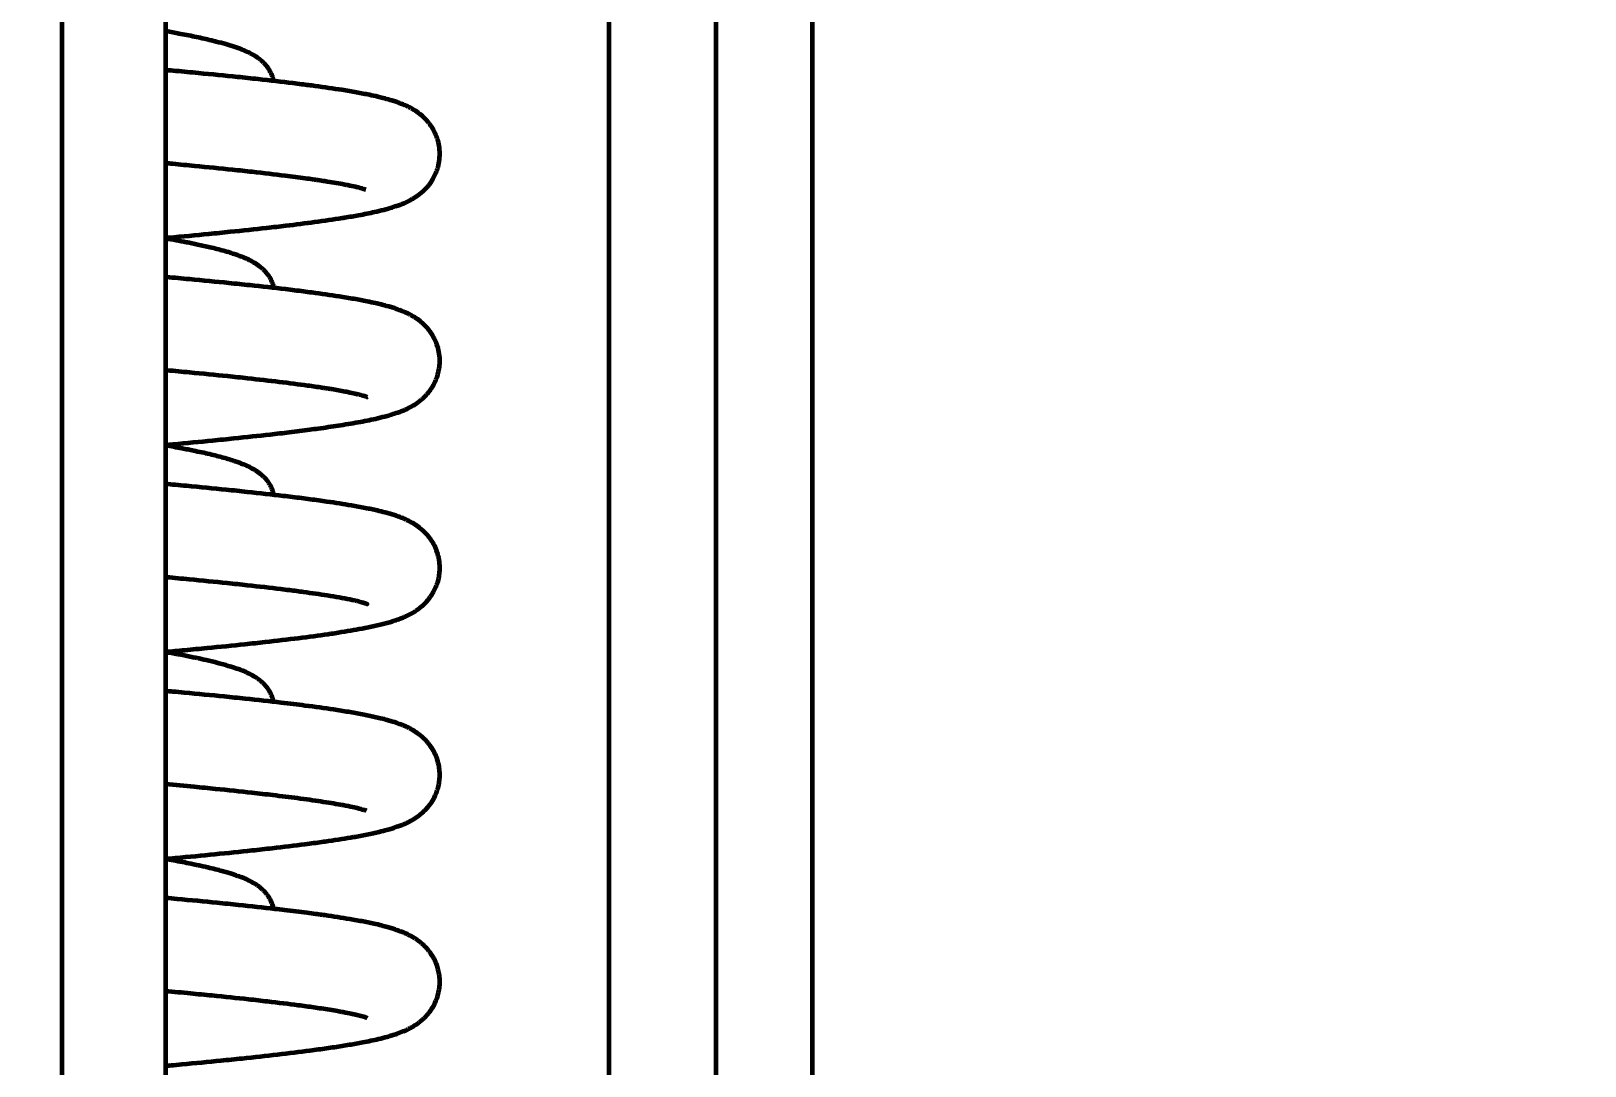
# Model space of a CAD drawing. Header units: millimetres. Extents: x 0 to 840, y 0 to 594.
# Drawn here: x 62.39 to 66.393, y 425.004 to 427.67 of the extents above; entities that cross this region are included whole.
import ezdxf

# ---------------------------------------------------------------- set-up
doc = ezdxf.new("R2010")
doc.units = ezdxf.units.MM
doc.linetypes.add('K5LT_BASIC', pattern=[0])
doc.linetypes.add('K5LT_THIN', pattern=[0])
doc.layers.add('Системный слой', color=7, linetype='Continuous')
doc.styles.add('KDIMTEXTSTYLE', font='GOST_AU.SHX', dxfattribs={"width": 0.96, "oblique": 15, "height": 5})
doc.dimstyles.new('KDIMSTYLE (0.07)', dxfattribs={"dimtxt": 5, "dimasz": 1, "dimexe": 2, "dimexo": 0, "dimgap": 1, "dimtad": 1, "dimlfac": 15, "dimtxsty": 'KDIMTEXTSTYLE', "dimsah": 1, "dimcen": 0, "dimdle": 1, "dimadec": 0, "dimazin": 0, "dimtfac": 0.667, "dimtmove": 0, "dimatfit": 3, "dimfxl": 1, "dimtvp": 1, "dimtolj": 1, "dimtzin": 0, "dimarcsym": 0})

# ---------------------------------------------------------------- blocks, each defined once
blk = doc.blocks.new('KDIMARROW_01')
at = {"layer": 'Системный слой'}
blk.add_hatch(color=0, dxfattribs=at).paths.add_polyline_path([(0, 0), (-5, 0.6583), (-4.5, 0), (-5, -0.6583)])
at = {"layer": 'Системный слой', "color": 0, "linetype": 'K5LT_THIN', "lineweight": 18}
for p, q in [((-4.5, 0), (-5, 0.6583)), ((-5, 0.6583), (0, 0)), ((0, 0), (-5, -0.6583)), ((-5, -0.6583), (-4.5, 0)), ((0, 0), (-1, 0))]:
    blk.add_line(p, q, dxfattribs=at)

msp = doc.modelspace()

# ---------------------------------------------------------------- linework, layer by layer
at = {"layer": 'Системный слой', "color": 5, "linetype": 'K5LT_BASIC', "lineweight": 60, "true_color": 0x0000ff}
for p, q in [((62.46971, 512.30589), (62.46971, 411.73474)), ((63.87945, 413.73968), (63.87945, 445.75139)), ((64.15418, 445.75139), (64.15418, 413.77201)), ((64.40262, 445.75139), (64.40262, 413.77201)), ((62.73638, 445.61806), (62.73638, 413.95986))]:
    msp.add_line(p, q, dxfattribs=at)
for points, knots in [([(63.01486, 427.54175), (63.01478, 427.54216), (63.01469, 427.54258), (63.01402, 427.54582), (63.01321, 427.54885), (63.0115, 427.55419), (63.01033, 427.55728), (63.00803, 427.56251), (63.00666, 427.56523), (63.00392, 427.57012), (63.00243, 427.57249), (62.99844, 427.57827), (62.99597, 427.58135), (62.99039, 427.58758), (62.98764, 427.59025), (62.98362, 427.59381), (62.98258, 427.5947), (62.9795, 427.59723), (62.97749, 427.59877), (62.97147, 427.60313), (62.96736, 427.60576), (62.96096, 427.60948), (62.95867, 427.61074), (62.95385, 427.61325), (62.95148, 427.61442), (62.94377, 427.61807), (62.93838, 427.62037), (62.9299, 427.62372), (62.92691, 427.62484), (62.91704, 427.62842), (62.91, 427.63076), (62.89905, 427.63413), (62.89543, 427.63521), (62.88393, 427.63852), (62.87579, 427.64071), (62.86315, 427.64393), (62.85894, 427.64497), (62.84251, 427.64892), (62.82967, 427.6518), (62.80341, 427.65734), (62.79008, 427.66), (62.76519, 427.66474), (62.75384, 427.66683), (62.74023, 427.66925), (62.73831, 427.66959), (62.73638, 427.66993)], [15.2628691, 15.2628691, 15.2628691, 15.2628691, 15.2887015, 15.2887015, 15.4653377, 15.4653377, 15.6520953, 15.6520953, 15.8387862, 15.8387862, 16.0271048, 16.0271048, 16.3255644, 16.3255644, 16.6515986, 16.6515986, 16.7718462, 16.7718462, 16.9956964, 16.9956964, 17.4452095, 17.4452095, 17.6997144, 17.6997144, 17.9632093, 17.9632093, 18.5233364, 18.5233364, 18.8196803, 18.8196803, 19.4742576, 19.4742576, 19.7863054, 19.7863054, 20.4408827, 20.4408827, 20.7564279, 20.7564279, 21.6464516, 21.6464516, 22.4791009, 22.4791009, 23.1359904, 23.1359904, 23.2432333, 23.2432333, 23.2432333, 23.2432333]), ([(62.73638, 427.1374), (62.73956, 427.13769), (62.74273, 427.13798), (62.78082, 427.14148), (62.81484, 427.14468), (62.85717, 427.14882), (62.86651, 427.14974), (62.88502, 427.15158), (62.89419, 427.1525), (62.93586, 427.15675), (62.96717, 427.16007), (63.00545, 427.16435), (63.01379, 427.16529), (63.03028, 427.16719), (63.03842, 427.16815), (63.07249, 427.1722), (63.09718, 427.17531), (63.14584, 427.18185), (63.16944, 427.18528), (63.19356, 427.18912), (63.19573, 427.18947), (63.2042, 427.19084), (63.21036, 427.19187), (63.22236, 427.19393), (63.22824, 427.19498), (63.24864, 427.19872), (63.26243, 427.20148), (63.28326, 427.20612), (63.29099, 427.20796), (63.30306, 427.21107), (63.30741, 427.21225), (63.31752, 427.21513), (63.32344, 427.21694), (63.33282, 427.22007), (63.33671, 427.22144), (63.34427, 427.2243), (63.34753, 427.2256), (63.35837, 427.23027), (63.36495, 427.23344), (63.37549, 427.23949), (63.37896, 427.24163), (63.38775, 427.24754), (63.39373, 427.25207), (63.40386, 427.26125), (63.40839, 427.26586), (63.41507, 427.27384), (63.41736, 427.27682), (63.42225, 427.28377), (63.42479, 427.2878), (63.42951, 427.29638), (63.43165, 427.30081), (63.43547, 427.31015), (63.43711, 427.31493), (63.44024, 427.3263), (63.44152, 427.33287), (63.44301, 427.3462), (63.44322, 427.3529), (63.44259, 427.36617), (63.44174, 427.37279), (63.4394, 427.38417), (63.43804, 427.38916), (63.43487, 427.39862), (63.433, 427.40325), (63.42884, 427.4121), (63.42653, 427.41635), (63.42158, 427.42441), (63.41893, 427.42822), (63.41543, 427.43278), (63.41465, 427.43376), (63.41103, 427.4382), (63.40804, 427.4415), (63.40068, 427.44896), (63.39592, 427.45313), (63.38644, 427.46056), (63.38151, 427.46392), (63.37342, 427.46889), (63.37058, 427.4705), (63.36411, 427.47397), (63.36121, 427.47541), (63.35164, 427.4799), (63.34527, 427.4825), (63.33549, 427.48614), (63.33176, 427.48744), (63.32413, 427.48996), (63.32041, 427.49112), (63.31019, 427.49416), (63.30378, 427.49591), (63.29272, 427.49873), (63.288, 427.49989), (63.27629, 427.50261), (63.26913, 427.50418), (63.25643, 427.50681), (63.25102, 427.50789), (63.23997, 427.51002), (63.23426, 427.51108), (63.21648, 427.51428), (63.2039, 427.51639), (63.1694, 427.52187), (63.14639, 427.52521), (63.11073, 427.53002), (63.09935, 427.53151), (63.07999, 427.53396), (63.0722, 427.53493), (63.03613, 427.53934), (63.0063, 427.54276), (62.96626, 427.54712), (62.95744, 427.54807), (62.9397, 427.54995), (62.93078, 427.55089), (62.88954, 427.55516), (62.856, 427.55848), (62.81176, 427.56273), (62.80212, 427.56364), (62.78271, 427.56547), (62.77294, 427.56638), (62.75425, 427.56811), (62.74534, 427.56893), (62.73638, 427.56975)], [16.5733605, 16.5733605, 16.5733605, 16.5733605, 16.67102, 16.67102, 17.7494913, 17.7494913, 18.058366, 18.058366, 18.3682867, 18.3682867, 19.4817149, 19.4817149, 19.7977256, 19.7977256, 20.1155267, 20.1155267, 21.1484004, 21.1484004, 22.2753271, 22.2753271, 22.3885541, 22.3885541, 22.7183676, 22.7183676, 23.0490511, 23.0490511, 23.8981286, 23.8981286, 24.4330612, 24.4330612, 24.7532706, 24.7532706, 25.1880517, 25.1880517, 25.4883103, 25.4883103, 25.7664111, 25.7664111, 26.273401, 26.273401, 26.49925, 26.49925, 26.8628916, 26.8628916, 27.1385853, 27.1385853, 27.2874063, 27.2874063, 27.4656022, 27.4656022, 27.6395289, 27.6395289, 27.8103544, 27.8103544, 28.0276691, 28.0276691, 28.2413438, 28.2413438, 28.4557886, 28.4557886, 28.6265549, 28.6265549, 28.800464, 28.800464, 28.9768119, 28.9768119, 29.1542275, 29.1542275, 29.2046688, 29.2046688, 29.3873963, 29.3873963, 29.6688539, 29.6688539, 29.9890662, 29.9890662, 30.2050241, 30.2050241, 30.4358381, 30.4358381, 30.917249, 30.917249, 31.2020918, 31.2020918, 31.4956081, 31.4956081, 31.9658096, 31.9658096, 32.2906061, 32.2906061, 32.7608076, 32.7608076, 33.0923762, 33.0923762, 33.4243528, 33.4243528, 34.103763, 34.103763, 35.1996902, 35.1996902, 35.6915436, 35.6915436, 36.0136731, 36.0136731, 37.1569644, 37.1569644, 37.4741226, 37.4741226, 37.7874063, 37.7874063, 38.9044117, 38.9044117, 39.2121532, 39.2121532, 39.5188937, 39.5188937, 39.7943473, 39.7943473, 39.7943473, 39.7943473]), ([(63.25294, 427.26151), (63.249, 427.26284), (63.24637, 427.26366), (63.23741, 427.26597), (63.23637, 427.26623), (63.23256, 427.26718), (63.22938, 427.26794), (63.21999, 427.27008), (63.21324, 427.27152), (63.20146, 427.27385), (63.19694, 427.27472), (63.17889, 427.27806), (63.16381, 427.28061), (63.14149, 427.28409), (63.13546, 427.28501), (63.12491, 427.28657), (63.12047, 427.28722), (63.10953, 427.28879), (63.10295, 427.2897), (63.07993, 427.29285), (63.06271, 427.29509), (63.01818, 427.30061), (62.98989, 427.30391), (62.9517, 427.30812), (62.94329, 427.30904), (62.92626, 427.31087), (62.91764, 427.31178), (62.87785, 427.31594), (62.84536, 427.3192), (62.80236, 427.32336), (62.79294, 427.32426), (62.77394, 427.32606), (62.76438, 427.32696), (62.74864, 427.32843), (62.74253, 427.329), (62.73638, 427.32957)], [0, 0, 0, 0, 1.0928356, 1.0928356, 1.2106928, 1.2106928, 1.5391979, 1.5391979, 2.1352362, 2.1352362, 2.4798495, 2.4798495, 3.4552807, 3.4552807, 3.8005336, 3.8005336, 4.043289, 4.043289, 4.3869239, 4.3869239, 5.2160697, 5.2160697, 6.4272093, 6.4272093, 6.7629352, 6.7629352, 7.097446, 7.097446, 8.2875542, 8.2875542, 8.6174428, 8.6174428, 8.946375, 8.946375, 9.1538085, 9.1538085, 9.1538085, 9.1538085]), ([(62.73638, 427.13659), (62.75502, 427.13331), (62.7728, 427.13002), (62.7947, 427.12572), (62.79967, 427.12473), (62.80947, 427.12273), (62.81429, 427.12172), (62.83009, 427.11836), (62.84066, 427.11599), (62.86321, 427.11064), (62.87487, 427.10767), (62.89682, 427.10155), (62.90704, 427.09843), (62.9237, 427.09275), (62.93045, 427.09024), (62.93971, 427.08644), (62.94256, 427.08522), (62.95062, 427.08157), (62.95575, 427.07903), (62.96323, 427.07485), (62.9656, 427.07345), (62.97248, 427.06913), (62.97703, 427.06593), (62.9836, 427.06052), (62.98549, 427.05886), (62.98901, 427.05552), (62.99037, 427.05416), (62.99479, 427.04944), (62.99753, 427.04614), (63.00183, 427.04007), (63.00338, 427.03767), (63.00621, 427.03277), (63.00762, 427.03002), (63.00998, 427.02481), (63.01118, 427.02176), (63.013, 427.01626), (63.01386, 427.01314), (63.01463, 427.00956), (63.01475, 427.00899), (63.01486, 427.00841)], [18.3139549, 18.3139549, 18.3139549, 18.3139549, 19.3516433, 19.3516433, 19.6635245, 19.6635245, 19.9766532, 19.9766532, 20.7091513, 20.7091513, 21.6114066, 21.6114066, 22.513662, 22.513662, 23.1750741, 23.1750741, 23.4687441, 23.4687441, 24.0301832, 24.0301832, 24.2887836, 24.2887836, 24.7961612, 24.7961612, 25.0196636, 25.0196636, 25.183431, 25.183431, 25.5109657, 25.5109657, 25.703835, 25.703835, 25.8932404, 25.8932404, 26.0809724, 26.0809724, 26.2676579, 26.2676579, 26.3034352, 26.3034352, 26.3034352, 26.3034352]), ([(62.73638, 426.60406), (62.74296, 426.60466), (62.7495, 426.60526), (62.79087, 426.60908), (62.8248, 426.6123), (62.86696, 426.61645), (62.87623, 426.61737), (62.89463, 426.61922), (62.90375, 426.62014), (62.94514, 426.62439), (62.9762, 426.62772), (63.01416, 426.632), (63.02244, 426.63295), (63.03879, 426.63486), (63.04687, 426.63581), (63.07332, 426.639), (63.09112, 426.64123), (63.11565, 426.64446), (63.12295, 426.64543), (63.14798, 426.64887), (63.16496, 426.65133), (63.19938, 426.65665), (63.21646, 426.6595), (63.24844, 426.66533), (63.2633, 426.66831), (63.28564, 426.67334), (63.29384, 426.67532), (63.30618, 426.67857), (63.31063, 426.67981), (63.32053, 426.68271), (63.32628, 426.68451), (63.33573, 426.68776), (63.3392, 426.68902), (63.34677, 426.69197), (63.35, 426.6933), (63.36059, 426.69799), (63.3678, 426.70158), (63.37846, 426.70799), (63.38194, 426.71023), (63.38851, 426.71487), (63.39183, 426.7174), (63.39558, 426.72054), (63.39598, 426.72088), (63.39689, 426.72166), (63.39739, 426.72209), (63.39891, 426.72343), (63.39992, 426.72434), (63.40297, 426.72718), (63.405, 426.72919), (63.40971, 426.73414), (63.41237, 426.73719), (63.41776, 426.74398), (63.42049, 426.74779), (63.42562, 426.75589), (63.42799, 426.7601), (63.43234, 426.76903), (63.43427, 426.77363), (63.43763, 426.78327), (63.43903, 426.78819), (63.44124, 426.79833), (63.44204, 426.80348), (63.44313, 426.81532), (63.44321, 426.82202), (63.44233, 426.83525), (63.44135, 426.84185), (63.43847, 426.85459), (63.4365, 426.8609), (63.43237, 426.87138), (63.4303, 426.87584), (63.42576, 426.88437), (63.4233, 426.88841), (63.41857, 426.89535), (63.41635, 426.89832), (63.41129, 426.90457), (63.4083, 426.90789), (63.40243, 426.91388), (63.39924, 426.91683), (63.3914, 426.92351), (63.38648, 426.92716), (63.37856, 426.93243), (63.37561, 426.93425), (63.36921, 426.93794), (63.36639, 426.93945), (63.35994, 426.9427), (63.35681, 426.94416), (63.34734, 426.94836), (63.34094, 426.95085), (63.331, 426.95437), (63.32732, 426.9556), (63.31947, 426.95808), (63.31565, 426.95922), (63.30535, 426.96216), (63.2988, 426.96388), (63.28751, 426.96667), (63.28273, 426.9678), (63.2707, 426.97051), (63.26345, 426.97205), (63.25053, 426.97466), (63.245, 426.97573), (63.23373, 426.97784), (63.22793, 426.97889), (63.20982, 426.98207), (63.19707, 426.98417), (63.16192, 426.98965), (63.13843, 426.993), (63.09912, 426.99821), (63.08439, 427.00009), (63.06129, 427.00293), (63.05331, 427.0039), (63.0162, 427.00831), (62.98553, 427.01174), (62.9446, 427.0161), (62.93571, 427.01704), (62.91775, 427.01891), (62.90868, 427.01984), (62.86686, 427.02408), (62.83293, 427.02739), (62.78826, 427.03162), (62.77851, 427.03253), (62.7589, 427.03435), (62.74903, 427.03526), (62.73819, 427.03625), (62.73729, 427.03634), (62.73638, 427.03642)], [17.8731443, 17.8731443, 17.8731443, 17.8731443, 18.088826, 18.088826, 19.2430082, 19.2430082, 19.5728657, 19.5728657, 19.903935, 19.903935, 21.0932464, 21.0932464, 21.4311239, 21.4311239, 21.7709326, 21.7709326, 22.5628544, 22.5628544, 22.9082078, 22.9082078, 23.7702688, 23.7702688, 24.7511167, 24.7511167, 25.7319646, 25.7319646, 26.3406774, 26.3406774, 26.6823608, 26.6823608, 27.145842, 27.145842, 27.4566931, 27.4566931, 27.7412863, 27.7412863, 28.2949103, 28.2949103, 28.5345529, 28.5345529, 28.7585127, 28.7585127, 28.7855544, 28.7855544, 28.819192, 28.819192, 28.8864673, 28.8864673, 29.0210178, 29.0210178, 29.1992222, 29.1992222, 29.3924215, 29.3924215, 29.5802801, 29.5802801, 29.7641419, 29.7641419, 29.9452173, 29.9452173, 30.1246501, 30.1246501, 30.3524154, 30.3524154, 30.5816272, 30.5816272, 30.8170898, 30.8170898, 31.0043857, 31.0043857, 31.1926415, 31.1926415, 31.3467856, 31.3467856, 31.541587, 31.541587, 31.7421488, 31.7421488, 32.0682243, 32.0682243, 32.2915433, 32.2915433, 32.5285834, 32.5285834, 32.7850106, 32.7850106, 33.2996396, 33.2996396, 33.6081549, 33.6081549, 33.9251792, 33.9251792, 34.4261468, 34.4261468, 34.7744782, 34.7744782, 35.2754458, 35.2754458, 35.629595, 35.629595, 35.9836262, 35.9836262, 36.7063149, 36.7063149, 37.8812267, 37.8812267, 38.5462478, 38.5462478, 38.8890237, 38.8890237, 40.1134652, 40.1134652, 40.4479896, 40.4479896, 40.7810719, 40.7810719, 41.9670723, 41.9670723, 42.2945323, 42.2945323, 42.6208223, 42.6208223, 42.6505344, 42.6505344, 42.6505344, 42.6505344]), ([(63.2557, 426.72723), (63.25573, 426.72722), (63.25605, 426.72709), (63.25378, 426.7279), (63.25243, 426.72836), (63.2484, 426.72964), (63.24338, 426.73111), (63.23489, 426.73328), (63.23194, 426.734), (63.22357, 426.73595), (63.21801, 426.73717), (63.20796, 426.73924), (63.20365, 426.74009), (63.18858, 426.74298), (63.17682, 426.74506), (63.1622, 426.74747), (63.16028, 426.74779), (63.15642, 426.74841), (63.15445, 426.74873), (63.14852, 426.74967), (63.14447, 426.7503), (63.13435, 426.75184), (63.12821, 426.75276), (63.11557, 426.75459), (63.10909, 426.75551), (63.07992, 426.75956), (63.05546, 426.76271), (63.00379, 426.76897), (62.97661, 426.77207), (62.93964, 426.7761), (62.93113, 426.77701), (62.9139, 426.77884), (62.90518, 426.77975), (62.86494, 426.78391), (62.83214, 426.78717), (62.78878, 426.79132), (62.77929, 426.79223), (62.76016, 426.79403), (62.75053, 426.79493), (62.73934, 426.79596), (62.73786, 426.7961), (62.73638, 426.79624)], [0, 0, 0, 0, 0.6796868, 0.6796868, 1.0032509, 1.0032509, 1.7949554, 1.7949554, 2.1758293, 2.1758293, 2.7671949, 2.7671949, 3.161846, 3.161846, 4.0914609, 4.0914609, 4.2287253, 4.2287253, 4.3663208, 4.3663208, 4.6415116, 4.6415116, 5.0388198, 5.0388198, 5.4350687, 5.4350687, 6.7790075, 6.7790075, 8.094241, 8.094241, 8.4805953, 8.4805953, 8.8655663, 8.8655663, 10.236034, 10.236034, 10.6156278, 10.6156278, 10.9941859, 10.9941859, 11.0517875, 11.0517875, 11.0517875, 11.0517875]), ([(62.73638, 426.60326), (62.75093, 426.6007), (62.76495, 426.59814), (62.78357, 426.59457), (62.78866, 426.59358), (62.79868, 426.59159), (62.80361, 426.59059), (62.82299, 426.58659), (62.83671, 426.58358), (62.86227, 426.57755), (62.87407, 426.57454), (62.89628, 426.56838), (62.90661, 426.56524), (62.92344, 426.55951), (62.93023, 426.55699), (62.94216, 426.55211), (62.94741, 426.54977), (62.95519, 426.5459), (62.95761, 426.54464), (62.96244, 426.54197), (62.96483, 426.54058), (62.97177, 426.53627), (62.97638, 426.53309), (62.98302, 426.52769), (62.98492, 426.52605), (62.98852, 426.52267), (62.98995, 426.52125), (62.99453, 426.51641), (62.99737, 426.51302), (63.00173, 426.50688), (63.0033, 426.50445), (63.00613, 426.49957), (63.00756, 426.4968), (63.00992, 426.49161), (63.01112, 426.48857), (63.01297, 426.48304), (63.01382, 426.47998), (63.01461, 426.47635), (63.01474, 426.47571), (63.01486, 426.47507)], [18.338641, 18.338641, 18.338641, 18.338641, 19.1482512, 19.1482512, 19.4593222, 19.4593222, 19.7715446, 19.7715446, 20.7073069, 20.7073069, 21.6177613, 21.6177613, 22.5282157, 22.5282157, 23.1941239, 23.1941239, 23.756251, 23.756251, 24.0254834, 24.0254834, 24.2855205, 24.2855205, 24.7989832, 24.7989832, 25.0232943, 25.0232943, 25.1951459, 25.1951459, 25.5315094, 25.5315094, 25.724764, 25.724764, 25.9146613, 25.9146613, 26.1029563, 26.1029563, 26.2891008, 26.2891008, 26.3285372, 26.3285372, 26.3285372, 26.3285372]), ([(62.73638, 426.07073), (62.75312, 426.07226), (62.76966, 426.07379), (62.79569, 426.07623), (62.80532, 426.07714), (62.82446, 426.07897), (62.83397, 426.07989), (62.87709, 426.08408), (62.90965, 426.08737), (62.94973, 426.09159), (62.95849, 426.09252), (62.97582, 426.0944), (62.9844, 426.09534), (63.023, 426.09963), (63.05163, 426.10298), (63.10583, 426.10975), (63.13133, 426.11316), (63.15749, 426.11695), (63.15985, 426.11729), (63.16899, 426.11864), (63.17564, 426.11964), (63.20399, 426.12404), (63.22424, 426.12748), (63.25409, 426.13316), (63.2648, 426.13535), (63.28536, 426.13992), (63.29507, 426.14227), (63.30863, 426.14592), (63.31295, 426.14713), (63.32338, 426.15025), (63.32918, 426.15213), (63.3389, 426.15558), (63.34261, 426.15698), (63.34983, 426.1599), (63.35348, 426.16147), (63.36392, 426.16631), (63.37115, 426.17006), (63.38073, 426.17615), (63.3827, 426.17746), (63.38789, 426.18108), (63.39115, 426.18354), (63.39938, 426.19033), (63.4044, 426.19502), (63.41358, 426.20518), (63.41775, 426.21045), (63.42423, 426.22024), (63.42668, 426.22438), (63.43119, 426.23316), (63.43321, 426.2377), (63.43676, 426.24721), (63.43827, 426.25208), (63.4407, 426.26215), (63.44162, 426.26726), (63.44281, 426.27765), (63.44309, 426.28288), (63.44298, 426.29476), (63.44238, 426.30141), (63.4402, 426.31437), (63.43858, 426.32081), (63.43452, 426.33306), (63.43199, 426.33903), (63.42695, 426.34894), (63.42453, 426.35309), (63.41942, 426.36089), (63.41668, 426.36459), (63.41355, 426.36845), (63.41319, 426.36889), (63.40996, 426.37275), (63.40696, 426.37599), (63.40105, 426.38185), (63.39784, 426.38473), (63.38996, 426.39129), (63.38499, 426.39487), (63.37477, 426.40152), (63.36991, 426.40427), (63.36144, 426.40864), (63.35844, 426.41007), (63.3519, 426.41303), (63.34846, 426.41448), (63.33907, 426.41822), (63.33283, 426.42045), (63.32259, 426.42378), (63.31884, 426.42494), (63.31072, 426.42731), (63.30652, 426.42848), (63.2958, 426.43132), (63.28898, 426.433), (63.27714, 426.43574), (63.27218, 426.43684), (63.25634, 426.44021), (63.24507, 426.44242), (63.22742, 426.44565), (63.22153, 426.4467), (63.19599, 426.45108), (63.17502, 426.45435), (63.14548, 426.4586), (63.13842, 426.45959), (63.12409, 426.46156), (63.11683, 426.46254), (63.09465, 426.46546), (63.07931, 426.4674), (63.05551, 426.4703), (63.04747, 426.47126), (63.01006, 426.47567), (62.97915, 426.47911), (62.93794, 426.48347), (62.929, 426.48441), (62.91095, 426.48627), (62.90184, 426.4872), (62.85986, 426.49144), (62.82581, 426.49475), (62.78101, 426.49896), (62.77123, 426.49987), (62.7531, 426.50155), (62.74476, 426.50232), (62.73638, 426.50309)], [21.1377655, 21.1377655, 21.1377655, 21.1377655, 21.77178, 21.77178, 22.1494811, 22.1494811, 22.5284516, 22.5284516, 23.8857357, 23.8857357, 24.2713173, 24.2713173, 24.6587, 24.6587, 26.039186, 26.039186, 27.4290782, 27.4290782, 27.5683958, 27.5683958, 27.971547, 27.971547, 29.3298825, 29.3298825, 30.1611088, 30.1611088, 30.992335, 30.992335, 31.3880767, 31.3880767, 31.9542243, 31.9542243, 32.3066161, 32.3066161, 32.6425574, 32.6425574, 33.2785427, 33.2785427, 33.439358, 33.439358, 33.6966408, 33.6966408, 34.0768999, 34.0768999, 34.4061227, 34.4061227, 34.6245799, 34.6245799, 34.8381702, 34.8381702, 35.0482649, 35.0482649, 35.2561536, 35.2561536, 35.46309, 35.46309, 35.7265406, 35.7265406, 35.9949018, 35.9949018, 36.2740161, 36.2740161, 36.4915748, 36.4915748, 36.711137, 36.711137, 36.7398007, 36.7398007, 36.9656262, 36.9656262, 37.1987459, 37.1987459, 37.5808479, 37.5808479, 38.0252439, 38.0252439, 38.3160216, 38.3160216, 38.632789, 38.632789, 39.2217419, 39.2217419, 39.585413, 39.585413, 39.9670968, 39.9670968, 40.5496609, 40.5496609, 40.9542226, 40.9542226, 41.8013478, 41.8013478, 42.2100618, 42.2100618, 43.5240762, 43.5240762, 43.9267402, 43.9267402, 44.3237944, 44.3237944, 45.1179027, 45.1179027, 45.5134112, 45.5134112, 46.9291045, 46.9291045, 47.3150708, 47.3150708, 47.6994222, 47.6994222, 49.0674031, 49.0674031, 49.445334, 49.445334, 49.7628953, 49.7628953, 49.7628953, 49.7628953]), ([(63.25508, 426.1942), (63.25479, 426.19435), (63.25686, 426.19339), (63.25498, 426.19418), (63.25362, 426.19466), (63.24929, 426.19602), (63.24709, 426.19667), (63.24166, 426.19822), (63.23495, 426.19994), (63.22801, 426.20159), (63.2253, 426.20221), (63.21543, 426.2044), (63.20739, 426.20605), (63.19395, 426.20862), (63.18919, 426.20949), (63.17463, 426.21209), (63.1642, 426.21384), (63.13466, 426.21854), (63.11436, 426.2215), (63.08058, 426.22608), (63.06835, 426.22768), (63.04837, 426.23021), (63.04091, 426.23113), (63.00634, 426.23534), (62.97754, 426.23864), (62.93876, 426.24286), (62.93024, 426.24377), (62.913, 426.2456), (62.90428, 426.24651), (62.86403, 426.25067), (62.83122, 426.25392), (62.78786, 426.25808), (62.77836, 426.25898), (62.75922, 426.26078), (62.74958, 426.26168), (62.73871, 426.26269), (62.73754, 426.2628), (62.73638, 426.2629)], [0, 0, 0, 0, 0.1573996, 0.1573996, 0.4896989, 0.4896989, 0.6289713, 0.6289713, 0.9838745, 0.9838745, 1.22397, 1.22397, 1.8330118, 1.8330118, 2.1463607, 2.1463607, 2.7554026, 2.7554026, 3.764051, 3.764051, 4.3022414, 4.3022414, 4.6120137, 4.6120137, 5.7118128, 5.7118128, 6.0158717, 6.0158717, 6.3188239, 6.3188239, 7.3970788, 7.3970788, 7.6959167, 7.6959167, 7.9939418, 7.9939418, 8.0295675, 8.0295675, 8.0295675, 8.0295675]), ([(63.01486, 425.94171), (63.01461, 425.94303), (63.01432, 425.94435), (63.013, 425.94981), (63.01175, 425.95363), (63.00862, 425.9614), (63.0069, 425.96487), (63.00352, 425.97076), (63.00206, 425.97304), (62.99954, 425.97665), (62.99846, 425.9781), (62.99574, 425.98156), (62.99393, 425.98367), (62.98915, 425.98882), (62.98596, 425.99182), (62.98081, 425.99619), (62.97887, 425.99772), (62.97478, 426.00076), (62.97282, 426.00214), (62.96853, 426.00497), (62.96647, 426.00625), (62.95953, 426.01035), (62.95471, 426.01287), (62.94725, 426.01644), (62.94463, 426.01763), (62.93921, 426.01999), (62.93648, 426.02111), (62.92783, 426.02455), (62.92177, 426.02676), (62.91217, 426.03), (62.90882, 426.03109), (62.89688, 426.03484), (62.88795, 426.03741), (62.86904, 426.04248), (62.85907, 426.04498), (62.84036, 426.04938), (62.8318, 426.0513), (62.82032, 426.05377), (62.81768, 426.05433), (62.81023, 426.0559), (62.80535, 426.05691), (62.7899, 426.06003), (62.77902, 426.06214), (62.75761, 426.06614), (62.74714, 426.06803), (62.73638, 426.06993)], [15.2718985, 15.2718985, 15.2718985, 15.2718985, 15.3522378, 15.3522378, 15.6072395, 15.6072395, 15.8710005, 15.8710005, 16.060471, 16.060471, 16.1877963, 16.1877963, 16.3897335, 16.3897335, 16.739269, 16.739269, 16.9583266, 16.9583266, 17.1864268, 17.1864268, 17.4256384, 17.4256384, 17.9519971, 17.9519971, 18.2298086, 18.2298086, 18.5143209, 18.5143209, 19.1041353, 19.1041353, 19.411771, 19.411771, 20.1680923, 20.1680923, 20.9244135, 20.9244135, 21.5175174, 21.5175174, 21.6920059, 21.6920059, 22.0055935, 22.0055935, 22.6681581, 22.6681581, 23.2668168, 23.2668168, 23.2668168, 23.2668168]), ([(62.73638, 425.5374), (62.74501, 425.53818), (62.75359, 425.53897), (62.7969, 425.54299), (62.83073, 425.54621), (62.89676, 425.55273), (62.92891, 425.55602), (62.96842, 425.56026), (62.97704, 425.5612), (62.99412, 425.56308), (63.00256, 425.56402), (63.04079, 425.56836), (63.06914, 425.57177), (63.10334, 425.57617), (63.11078, 425.57714), (63.12538, 425.5791), (63.13256, 425.58008), (63.14237, 425.58145), (63.1451, 425.58184), (63.1717, 425.58562), (63.19378, 425.58904), (63.21632, 425.59289), (63.21837, 425.59325), (63.22638, 425.59464), (63.2322, 425.59569), (63.24994, 425.599), (63.26132, 425.60128), (63.2773, 425.60478), (63.28221, 425.6059), (63.29378, 425.60866), (63.30048, 425.61036), (63.31122, 425.61331), (63.31535, 425.6145), (63.32601, 425.61776), (63.33217, 425.6198), (63.34183, 425.62335), (63.34575, 425.62489), (63.35292, 425.6279), (63.35643, 425.62946), (63.36656, 425.63435), (63.37246, 425.63748), (63.38314, 425.64439), (63.38619, 425.6465), (63.39274, 425.65147), (63.39597, 425.65412), (63.40224, 425.65977), (63.40554, 425.66301), (63.41285, 425.67096), (63.4175, 425.67678), (63.42494, 425.68793), (63.42845, 425.69411), (63.43191, 425.70162), (63.43246, 425.70286), (63.43345, 425.7052), (63.43389, 425.70629), (63.43518, 425.7096), (63.43599, 425.71184), (63.43823, 425.71868), (63.43948, 425.72337), (63.4415, 425.73322), (63.44224, 425.73838), (63.44306, 425.7488), (63.44315, 425.75404), (63.44268, 425.7645), (63.44212, 425.7697), (63.44013, 425.78136), (63.43851, 425.78775), (63.43436, 425.80013), (63.43181, 425.8061), (63.42597, 425.81748), (63.42265, 425.82287), (63.41699, 425.83082), (63.41478, 425.83366), (63.4097, 425.83971), (63.40669, 425.84294), (63.40077, 425.84877), (63.39756, 425.85164), (63.39147, 425.85669), (63.38825, 425.85912), (63.37991, 425.865), (63.37499, 425.86802), (63.36666, 425.87264), (63.36383, 425.8741), (63.35735, 425.87726), (63.35416, 425.8787), (63.34752, 425.88154), (63.34393, 425.88298), (63.33447, 425.88655), (63.3283, 425.88865), (63.31789, 425.89189), (63.31403, 425.89303), (63.30361, 425.89596), (63.29697, 425.89769), (63.28554, 425.90047), (63.28072, 425.90159), (63.27074, 425.90382), (63.2657, 425.9049), (63.24951, 425.90823), (63.23794, 425.91044), (63.21984, 425.91366), (63.21383, 425.91469), (63.20149, 425.91676), (63.19518, 425.91778), (63.1823, 425.91982), (63.17571, 425.92083), (63.14631, 425.92523), (63.1219, 425.9286), (63.07635, 425.93445), (63.0559, 425.93695), (63.00515, 425.94289), (62.97405, 425.94633), (62.93262, 425.9507), (62.92365, 425.95163), (62.90553, 425.95349), (62.89639, 425.95442), (62.85425, 425.95866), (62.82011, 425.96196), (62.7752, 425.96617), (62.7654, 425.96708), (62.74917, 425.96858), (62.74279, 425.96917), (62.73638, 425.96975)], [17.9354289, 17.9354289, 17.9354289, 17.9354289, 18.2111172, 18.2111172, 19.3360676, 19.3360676, 20.4839774, 20.4839774, 20.8101416, 20.8101416, 21.1379845, 21.1379845, 22.3169374, 22.3169374, 22.6518669, 22.6518669, 22.9882636, 22.9882636, 23.1203591, 23.1203591, 24.2795182, 24.2795182, 24.3973014, 24.3973014, 24.7414946, 24.7414946, 25.4776569, 25.4776569, 25.8197695, 25.8197695, 26.3101899, 26.3101899, 26.6402391, 26.6402391, 27.1306594, 27.1306594, 27.4287346, 27.4287346, 27.7083114, 27.7083114, 28.1987108, 28.1987108, 28.41462, 28.41462, 28.6186276, 28.6186276, 28.8142681, 28.8142681, 29.0946032, 29.0946032, 29.3521909, 29.3521909, 29.4023304, 29.4023304, 29.4455, 29.4455, 29.5318393, 29.5318393, 29.7045179, 29.7045179, 29.887162, 29.887162, 30.0699954, 30.0699954, 30.2528687, 30.2528687, 30.4864636, 30.4864636, 30.7236524, 30.7236524, 30.9685298, 30.9685298, 31.1159927, 31.1159927, 31.3065286, 31.3065286, 31.5033115, 31.5033115, 31.7077628, 31.7077628, 32.0635782, 32.0635782, 32.2984174, 32.2984174, 32.5529291, 32.5529291, 32.8291419, 32.8291419, 33.3247223, 33.3247223, 33.635225, 33.635225, 34.1270749, 34.1270749, 34.466914, 34.466914, 34.8082045, 34.8082045, 35.5244456, 35.5244456, 35.8688444, 35.8688444, 36.212263, 36.212263, 36.5538415, 36.5538415, 37.7062694, 37.7062694, 38.5705763, 38.5705763, 39.7649724, 39.7649724, 40.0900658, 40.0900658, 40.4138402, 40.4138402, 41.566101, 41.566101, 41.8844899, 41.8844899, 42.0891737, 42.0891737, 42.0891737, 42.0891737]), ([(63.2542, 425.66108), (63.25294, 425.66153), (63.25201, 425.66183), (63.24875, 425.66285), (63.24689, 425.6634), (63.23951, 425.66548), (63.23213, 425.66734), (63.21699, 425.67073), (63.20947, 425.67229), (63.19669, 425.67477), (63.19201, 425.67564), (63.17228, 425.67921), (63.15539, 425.68199), (63.11842, 425.68758), (63.09824, 425.69041), (63.05659, 425.69588), (63.03533, 425.69852), (62.99557, 425.70322), (62.97754, 425.70527), (62.92923, 425.7106), (62.898, 425.71387), (62.85642, 425.71806), (62.84732, 425.71897), (62.82893, 425.72078), (62.81966, 425.72168), (62.78623, 425.72492), (62.76156, 425.72724), (62.73638, 425.72957)], [0, 0, 0, 0, 0.293886, 0.293886, 0.5898718, 0.5898718, 1.3635603, 1.3635603, 1.9740573, 1.9740573, 2.303263, 2.303263, 3.3102525, 3.3102525, 4.317242, 4.317242, 5.2466738, 5.2466738, 5.9666873, 5.9666873, 7.1106757, 7.1106757, 7.4270701, 7.4270701, 7.7424992, 7.7424992, 8.552979, 8.552979, 8.552979, 8.552979]), ([(63.01486, 425.40839), (63.01429, 425.41133), (63.01361, 425.41407), (63.01154, 425.42093), (63.01001, 425.42485), (63.00754, 425.43012), (63.0066, 425.43196), (63.00437, 425.43602), (63.00279, 425.4386), (62.99972, 425.4431), (62.99803, 425.44536), (62.99466, 425.4495), (62.99293, 425.45145), (62.98931, 425.45524), (62.98756, 425.45694), (62.98231, 425.4617), (62.97918, 425.4642), (62.97374, 425.46816), (62.97169, 425.46957), (62.9674, 425.47234), (62.96515, 425.47371), (62.95802, 425.47784), (62.95301, 425.4804), (62.9452, 425.48404), (62.94262, 425.48519), (62.93717, 425.4875), (62.93432, 425.48866), (62.9258, 425.49197), (62.9199, 425.49408), (62.91042, 425.49724), (62.90703, 425.49833), (62.89573, 425.50183), (62.88747, 425.50421), (62.86693, 425.50972), (62.85432, 425.51282), (62.83942, 425.51623), (62.83798, 425.51656), (62.83439, 425.51736), (62.83224, 425.51784), (62.82573, 425.51928), (62.8213, 425.52023), (62.81203, 425.52219), (62.80718, 425.5232), (62.78795, 425.5271), (62.77294, 425.52998), (62.75042, 425.5341), (62.74346, 425.53535), (62.73638, 425.53659)], [15.2741462, 15.2741462, 15.2741462, 15.2741462, 15.4509663, 15.4509663, 15.7121487, 15.7121487, 15.8385731, 15.8385731, 16.0309793, 16.0309793, 16.2258779, 16.2258779, 16.4247874, 16.4247874, 16.6294481, 16.6294481, 16.9975629, 16.9975629, 17.230095, 17.230095, 17.4755594, 17.4755594, 18.0230401, 18.0230401, 18.2992868, 18.2992868, 18.5885038, 18.5885038, 19.1571512, 19.1571512, 19.4646108, 19.4646108, 20.1602918, 20.1602918, 21.1073739, 21.1073739, 21.2082268, 21.2082268, 21.3563031, 21.3563031, 21.6524559, 21.6524559, 21.9660775, 21.9660775, 22.8720046, 22.8720046, 23.266217, 23.266217, 23.266217, 23.266217]), ([(62.73638, 425.00406), (62.74065, 425.00445), (62.7449, 425.00484), (62.759, 425.00614), (62.7688, 425.00705), (62.81313, 425.01119), (62.84676, 425.01443), (62.88844, 425.01859), (62.8976, 425.01952), (62.91574, 425.02137), (62.92472, 425.0223), (62.96552, 425.02656), (62.99605, 425.02991), (63.05451, 425.03666), (63.08237, 425.04008), (63.11594, 425.04449), (63.12323, 425.04547), (63.13757, 425.04744), (63.14461, 425.04843), (63.16534, 425.0514), (63.17859, 425.0534), (63.1977, 425.05644), (63.20395, 425.05746), (63.21615, 425.05952), (63.22213, 425.06056), (63.23377, 425.06265), (63.23945, 425.0637), (63.25928, 425.06751), (63.27258, 425.07031), (63.29282, 425.07508), (63.30031, 425.07697), (63.31195, 425.08018), (63.31626, 425.08144), (63.32436, 425.08393), (63.32855, 425.08529), (63.33809, 425.08859), (63.34333, 425.09054), (63.35284, 425.09453), (63.35591, 425.09589), (63.36286, 425.09922), (63.36616, 425.1009), (63.37565, 425.10615), (63.3822, 425.11022), (63.3918, 425.11739), (63.3952, 425.12014), (63.40153, 425.12577), (63.40472, 425.12884), (63.40871, 425.13311), (63.40958, 425.13407), (63.41196, 425.13677), (63.41347, 425.13857), (63.4181, 425.14441), (63.42118, 425.14875), (63.42744, 425.15896), (63.43052, 425.16487), (63.43513, 425.17589), (63.43681, 425.18066), (63.43962, 425.19057), (63.44073, 425.19562), (63.44234, 425.20593), (63.44283, 425.21114), (63.44315, 425.2216), (63.44298, 425.22685), (63.44201, 425.2372), (63.4412, 425.24236), (63.43901, 425.25234), (63.43759, 425.25731), (63.43381, 425.26817), (63.4312, 425.2741), (63.42524, 425.28539), (63.42188, 425.29072), (63.41693, 425.29752), (63.41553, 425.29934), (63.4113, 425.30457), (63.40831, 425.30789), (63.40243, 425.31387), (63.39923, 425.31683), (63.39316, 425.32201), (63.38995, 425.32451), (63.38374, 425.32902), (63.38067, 425.33107), (63.37199, 425.33648), (63.36713, 425.33911), (63.35867, 425.3433), (63.35548, 425.34477), (63.34888, 425.34765), (63.34531, 425.3491), (63.33579, 425.35275), (63.32957, 425.35489), (63.31913, 425.35818), (63.31529, 425.35933), (63.30706, 425.36167), (63.3027, 425.36284), (63.29182, 425.36564), (63.28502, 425.36728), (63.27296, 425.37), (63.26797, 425.37108), (63.2521, 425.37439), (63.24082, 425.37656), (63.22311, 425.37975), (63.21715, 425.38079), (63.19118, 425.38518), (63.16979, 425.38847), (63.14422, 425.3921), (63.14165, 425.39247), (63.13389, 425.39355), (63.12863, 425.39427), (63.11605, 425.39597), (63.10864, 425.39696), (63.08248, 425.40035), (63.06301, 425.40275), (63.03463, 425.40611), (63.0264, 425.40707), (62.98834, 425.41143), (62.95705, 425.41483), (62.91539, 425.41915), (62.90631, 425.42008), (62.88798, 425.42194), (62.87873, 425.42286), (62.83614, 425.42709), (62.80168, 425.43038), (62.75643, 425.43458), (62.74656, 425.43549), (62.73653, 425.43641), (62.73646, 425.43641), (62.73638, 425.43642)], [16.58026, 16.58026, 16.58026, 16.58026, 16.7113678, 16.7113678, 17.0165274, 17.0165274, 18.1037052, 18.1037052, 18.4137602, 18.4137602, 18.7250169, 18.7250169, 19.8435359, 19.8435359, 20.9801842, 20.9801842, 21.3036729, 21.3036729, 21.6284423, 21.6284423, 22.2809639, 22.2809639, 22.6106533, 22.6106533, 22.9409489, 22.9409489, 23.2724114, 23.2724114, 24.1241018, 24.1241018, 24.6601097, 24.6601097, 24.9755467, 24.9755467, 25.2856366, 25.2856366, 25.7202335, 25.7202335, 25.9768998, 25.9768998, 26.219676, 26.219676, 26.6424806, 26.6424806, 26.8482766, 26.8482766, 27.0428755, 27.0428755, 27.0973904, 27.0973904, 27.1927688, 27.1927688, 27.3971769, 27.3971769, 27.6352768, 27.6352768, 27.8061828, 27.8061828, 27.9750058, 27.9750058, 28.142804, 28.142804, 28.3106237, 28.3106237, 28.479523, 28.479523, 28.6505951, 28.6505951, 28.8789979, 28.8789979, 29.1149877, 29.1149877, 29.2060233, 29.2060233, 29.3886346, 29.3886346, 29.5766262, 29.5766262, 29.7714665, 29.7714665, 29.9749926, 29.9749926, 30.344947, 30.344947, 30.5880955, 30.5880955, 30.8517696, 30.8517696, 31.3340638, 31.3340638, 31.6317807, 31.6317807, 31.946371, 31.946371, 32.4160017, 32.4160017, 32.7440026, 32.7440026, 33.4213224, 33.4213224, 33.7529344, 33.7529344, 34.8266394, 34.8266394, 34.9455994, 34.9455994, 35.1835196, 35.1835196, 35.5076334, 35.5076334, 36.3075874, 36.3075874, 36.627275, 36.627275, 37.7635705, 37.7635705, 38.0756592, 38.0756592, 38.3866299, 38.3866299, 39.4927796, 39.4927796, 39.7985162, 39.7985162, 39.8008871, 39.8008871, 39.8008871, 39.8008871]), ([(63.25626, 425.12698), (63.25588, 425.12714), (63.25611, 425.12705), (63.25379, 425.12792), (63.2508, 425.12892), (63.24527, 425.13053), (63.24291, 425.13119), (63.23652, 425.13288), (63.23153, 425.13411), (63.22244, 425.13619), (63.2188, 425.13698), (63.20855, 425.13913), (63.20173, 425.14048), (63.18969, 425.14274), (63.18481, 425.14362), (63.16684, 425.14676), (63.15276, 425.14905), (63.13134, 425.15229), (63.12499, 425.15323), (63.11209, 425.15509), (63.10556, 425.15601), (63.09217, 425.15785), (63.08531, 425.15877), (63.05384, 425.16292), (63.02745, 425.16617), (62.99146, 425.17034), (62.9834, 425.17126), (62.96706, 425.17309), (62.95878, 425.17401), (62.92045, 425.1782), (62.88897, 425.18147), (62.84711, 425.18565), (62.83794, 425.18656), (62.81945, 425.18837), (62.81011, 425.18928), (62.77968, 425.1922), (62.75822, 425.19422), (62.73638, 425.19624)], [0, 0, 0, 0, 0.3092941, 0.3092941, 1.0276052, 1.0276052, 1.3618763, 1.3618763, 1.9564976, 1.9564976, 2.327769, 2.327769, 2.9223904, 2.9223904, 3.299741, 3.299741, 4.2525825, 4.2525825, 4.6374266, 4.6374266, 5.0126947, 5.0126947, 5.3872582, 5.3872582, 6.6943777, 6.6943777, 7.0634922, 7.0634922, 7.430943, 7.430943, 8.7397066, 8.7397066, 9.1015488, 9.1015488, 9.4624336, 9.4624336, 10.2673699, 10.2673699, 10.2673699, 10.2673699])]:
    msp.add_open_spline(points, degree=3, knots=knots, dxfattribs=at)

# ---------------------------------------------------------------- dimensions: what is measured, and where the dimension line sits
at = {"layer": 'Системный слой', "color": 7}
msp.add_linear_dim(base=(35.79523, 548.52309), p1=(62.98689, 411.46667), p2=(66.39331, 548.52309), angle=90, location=(35.79523, 479.99488), text='\\H5.0;\\W0.965;\\Q15;\\H5.0;\\W0.965;\\Q15;\\Q15;H', dimstyle='KDIMSTYLE (0.07)', override={"dimexo": 0, "dimblk1": 'KDIMARROW_01', "dimblk2": 'KDIMARROW_01', "dimse1": 0, "dimse2": 0, "dimclrt": 7, "dimtolj": 1}, dxfattribs=at).render()

doc.saveas('drawing.dxf')
